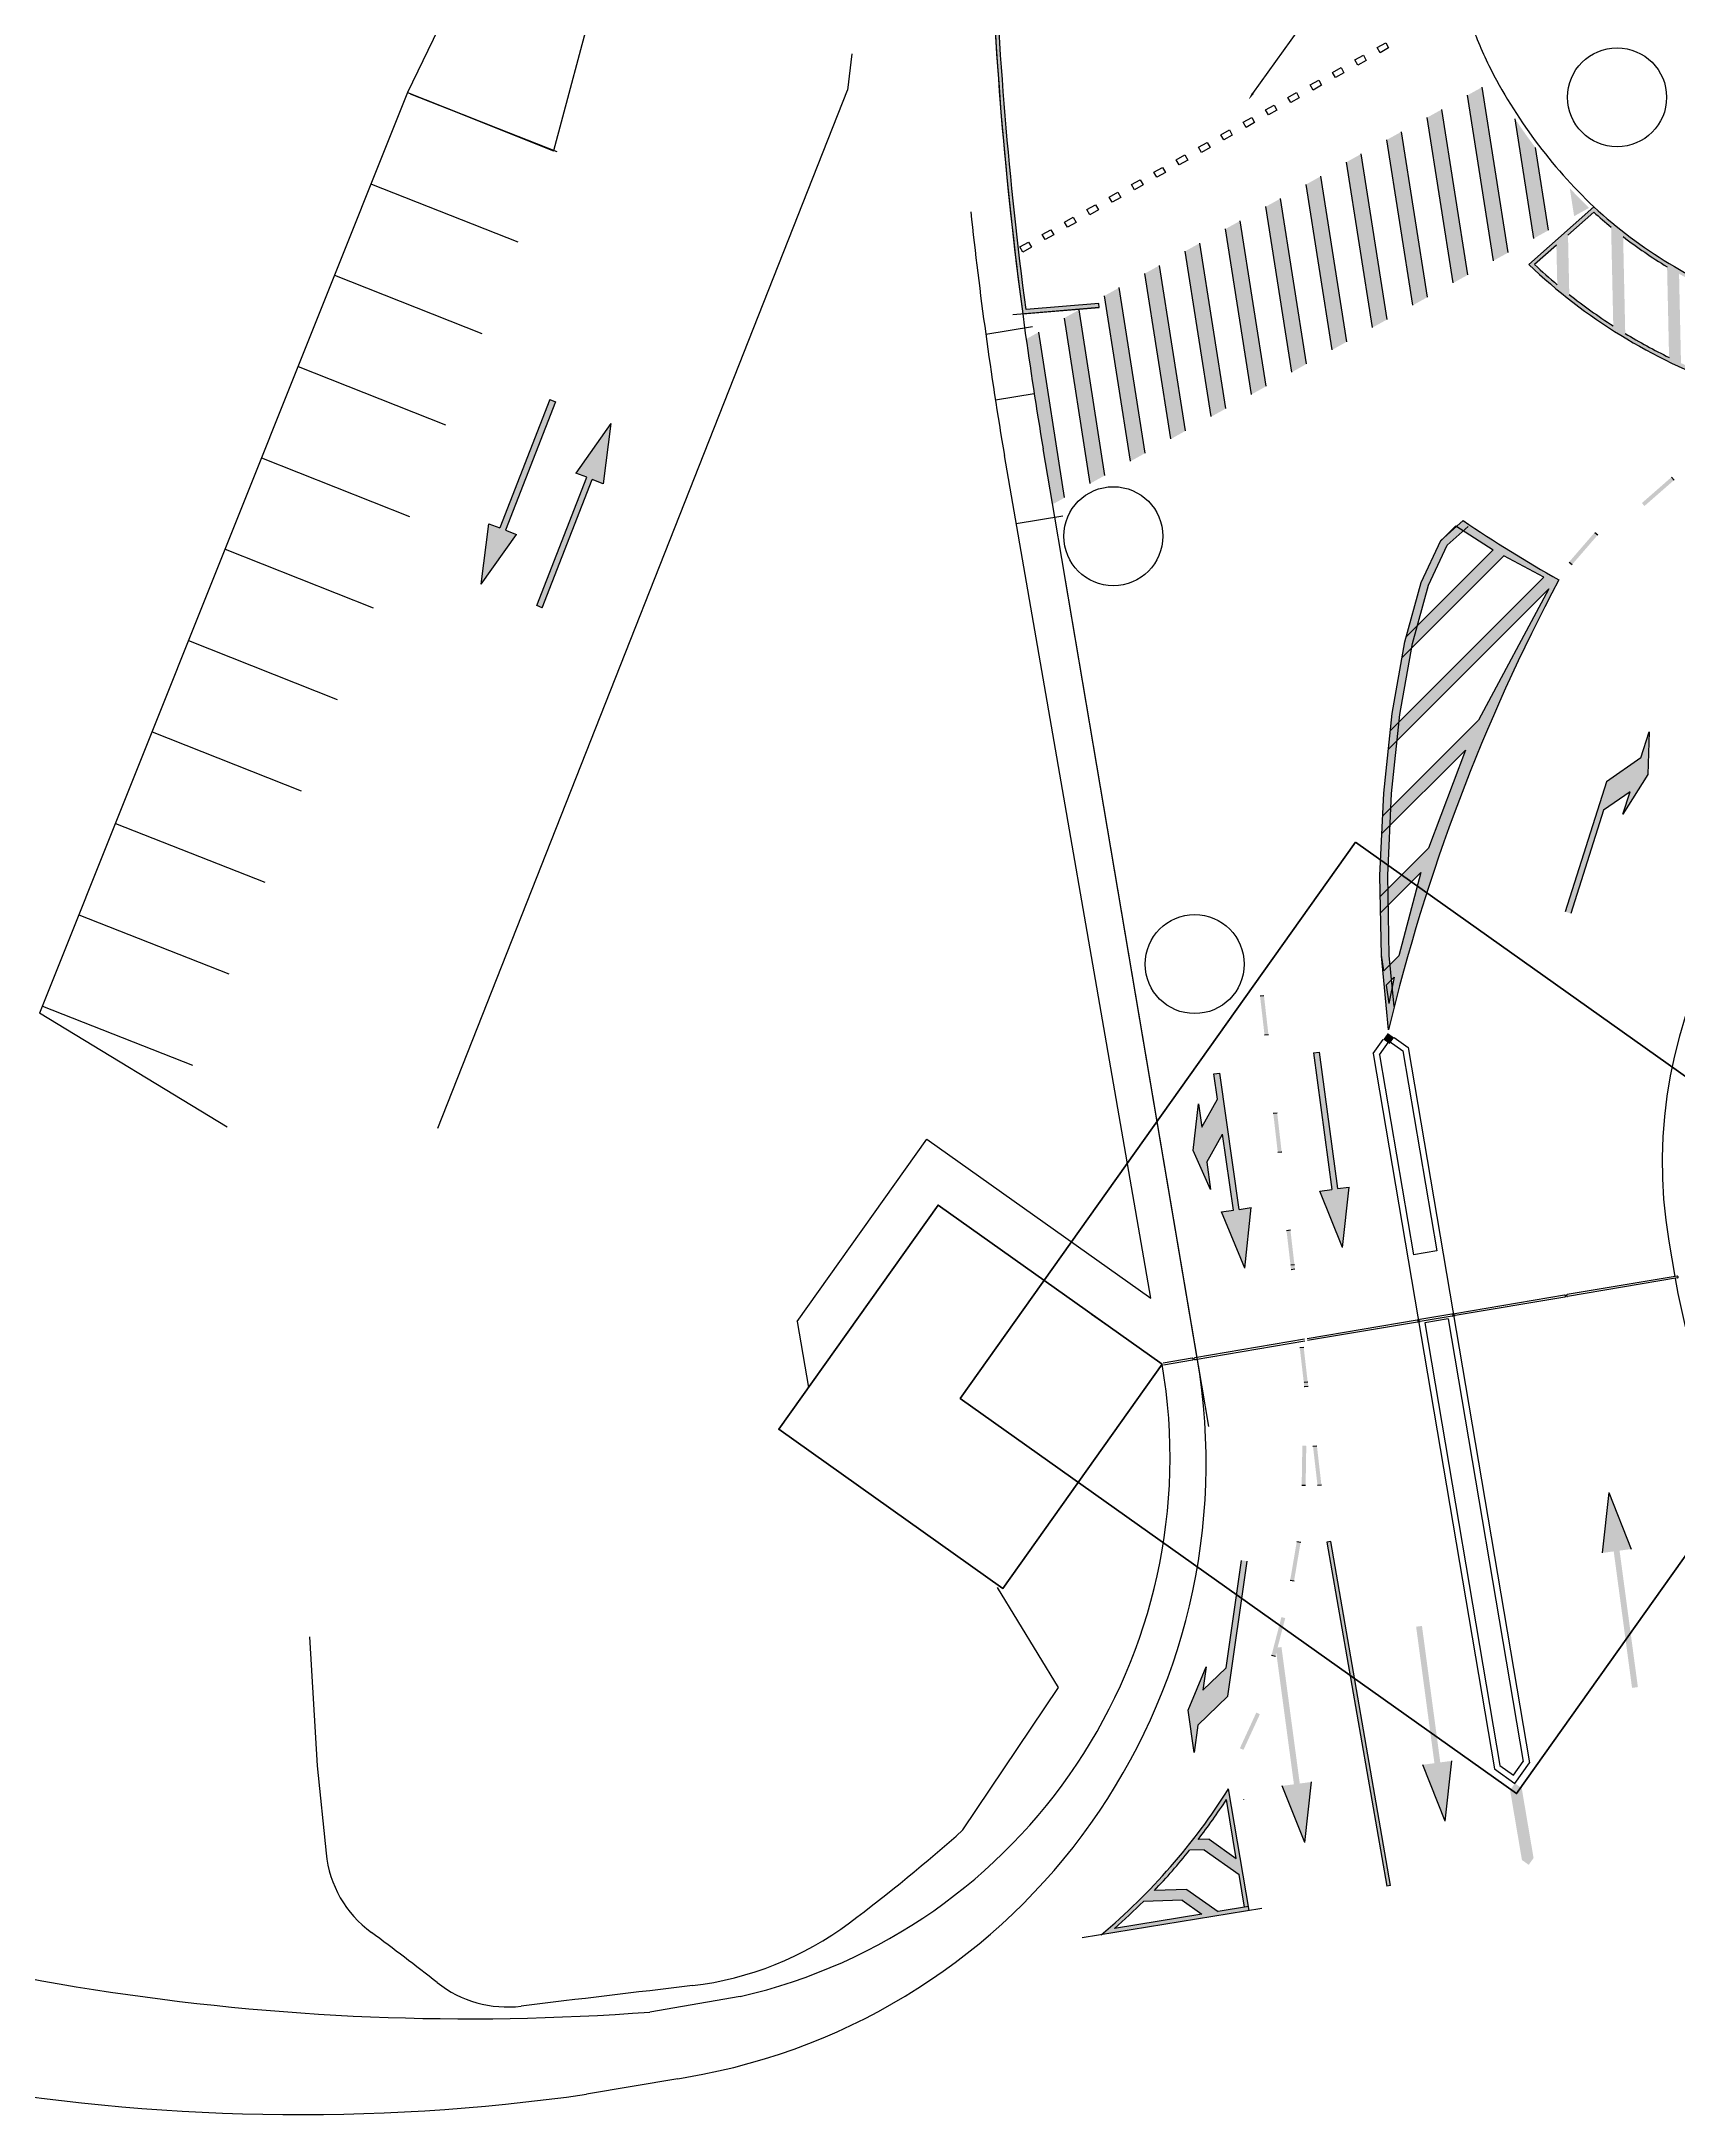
# Model space of a CAD drawing. Header units: millimetres. Extents: x 34038 to 35840, y 10511 to 10922.
# Drawn here: x 34144.7 to 34186.3, y 10517.1 to 10569.8 of the extents above; entities that cross this region are included whole.
import ezdxf
from ezdxf import colors
from ezdxf.entities.mleader import LeaderData, LeaderLine
from ezdxf.math import Vec2, Vec3

# ---------------------------------------------------------------- set-up
doc = ezdxf.new("R2010")
doc.units = ezdxf.units.MM
for name, color, linetype in [('_0', 7, 'Continuous'), ('GUIA', 7, 'Continuous'), ('paredes', 1, 'Continuous'), ('PINTURA AMARELA', 50, 'Continuous'), ('PINTURA BRANCA', 7, 'Continuous'), ('piso2', 2, 'Continuous')]:
    doc.layers.add(name, color=color, linetype=linetype)
doc.layers.add('PROJEÇÃO DAS EDIFICAÇÕES', color=4, linetype='Continuous', lineweight=60)
doc.styles.add('L120', font='swisscl.ttf', dxfattribs={"height": 0.12})

msp = doc.modelspace()

# ---------------------------------------------------------------- hatches: boundary and pattern name
for points in [[(34155.86828732592, 10556.0183794576), (34156.06239383187, 10557.55231155008), (34156.34199956665, 10557.4435888152), (34157.61043147361, 10560.70565572092), (34157.750234341, 10560.65129435347), (34156.48180243403, 10557.38922744775), (34156.76140816881, 10557.28050471287)], [(34159.16063087488, 10560.10287152318), (34158.96652436894, 10558.5689394307), (34158.68691863416, 10558.67766216558), (34157.41848672719, 10555.41559525986), (34157.2786838598, 10555.4699566273), (34158.54711576678, 10558.73202353302), (34158.267510032, 10558.8407462679)], [(34184.45891861114, 10550.99127316661), (34183.41083985555, 10547.69126697182), (34183.55380277552, 10547.64586208758), (34184.38847857519, 10550.2739425585), (34185.06177614014, 10550.74209893092), (34184.88015660318, 10550.17024725103), (34185.51418655563, 10551.17548653568), (34185.54609490535, 10552.26703674397), (34185.33420544557, 10551.59987645076)], [(34177.75262301478, 10539.15609960752), (34177.18148197812, 10540.59290958669), (34177.4788175524, 10540.63280390045), (34177.01338389185, 10544.10171893366), (34177.16205167898, 10544.12166609054), (34177.62748533954, 10540.65275105733), (34177.92482091381, 10540.69264537109)], [(34175.26996374923, 10538.63145782878), (34174.68131229002, 10540.06250271262), (34174.98323667128, 10540.10570766607), (34174.70700828034, 10542.03604387411), (34174.30412640859, 10541.32177067888), (34174.40328531816, 10540.628829476), (34173.95757215258, 10541.62574460479), (34174.09164303095, 10542.80664468506), (34174.17663638201, 10542.21269508259), (34174.57951825375, 10542.92696827781), (34174.48744212344, 10543.57041368049), (34174.63592952406, 10543.59166201825), (34175.13172407189, 10540.12695600384), (34175.43364845315, 10540.17016095729)], [(34184.52137028238, 10532.93016378107), (34185.09251131904, 10531.4933538019), (34184.79517574476, 10531.45345948814), (34185.26060940532, 10527.98454445493), (34185.11194161818, 10527.96459729805), (34184.64650795762, 10531.43351233126), (34184.34917238335, 10531.3936180175)], [(34177.45426454033, 10531.68297736004), (34177.35565319975, 10531.66636998961), (34178.87885865921, 10522.92449428397), (34178.97574996757, 10522.94051203591)], [(34174.84378307362, 10527.75766026664), (34175.33425743064, 10531.18518778202), (34175.18577003002, 10531.20643611978), (34174.79516286049, 10528.4767993873), (34174.20812872813, 10527.90418177717), (34174.29312207918, 10528.49813137965), (34173.83324335508, 10527.40222465044), (34173.98147979197, 10526.32031617058), (34174.08063870154, 10527.01325737347)], [(34180.36409986665, 10524.5738390654), (34179.79295883, 10526.01064904458), (34180.09029440427, 10526.05054335834), (34179.62486074372, 10529.51945839155), (34179.77352853085, 10529.53940554843), (34180.2389621914, 10526.07049051522), (34180.53629776568, 10526.11038482898)], [(34176.79330924887, 10524.03725368327), (34176.22216821221, 10525.47406366244), (34176.51950378649, 10525.51395797621), (34176.05407012594, 10528.98287300941), (34176.20273791307, 10529.0028201663), (34176.66817157363, 10525.53390513309), (34176.9655071479, 10525.57379944685)]]:
    msp.add_hatch(color=256).paths.add_polyline_path(points)
at = {"layer": 'GUIA'}
h = msp.add_hatch(color=2, dxfattribs=at)
edge = h.paths.add_edge_path()
edge.add_line((34168.89649468778, 10572.86721660475), (34170.9953736672, 10572.93427495269))
edge.add_line((34170.9953736672, 10572.93427495269), (34170.99218033643, 10573.03422395288))
edge.add_line((34170.99218033642, 10573.03422395288), (34168.79330233228, 10572.9639706759))
edge.add_arc((34268.74230252181, 10576.15730144781), 100.00000000152, 181.8299548599226, 187.6264484686697)
edge.add_line((34169.62686418073, 10562.88590804854), (34171.56721883542, 10563.04749592519))
edge.add_line((34171.56721883542, 10563.04749592519), (34171.55887491281, 10563.14714722215))
edge.add_line((34171.55887491281, 10563.14714722215), (34169.71340118748, 10562.9934607917))
edge.add_arc((34268.74230252181, 10576.15730144781), 99.90000000152003, 181.8873080021455, 187.5718960497393, ccw=False)
at = {"layer": 'paredes'}
for points in [[(34179.06811902343, 10544.49165745006), (34178.90506091535, 10544.6074678701), (34178.78925049531, 10544.44440976202), (34178.9523086034, 10544.32859934198)], [(34182.31381112346, 10523.59015249949), (34182.48676036439, 10523.46731699948), (34182.6095958644, 10523.64026624041), (34182.3089134189, 10525.41497468603), (34182.13596417798, 10525.53781018604), (34182.01312867797, 10525.36486094512)]]:
    msp.add_hatch(color=256, dxfattribs=at).paths.add_polyline_path(points)
at = {"layer": 'PINTURA AMARELA'}
h = msp.add_hatch(color=7, dxfattribs=at)
h.paths.add_polyline_path([(34179.06545983738, 10546.028414428), (34178.93302312712, 10545.35835308078), (34178.86070251, 10545.82365710061)], flags=16)
edge = h.paths.add_edge_path()
edge.add_line((34178.7420657078, 10546.56637590001), (34178.92395953742, 10544.69244297278))
edge.add_arc((34225.81471255444, 10533.46815540768), 48.21542647169552, 151.9745482297986, 166.5383465332547, ccw=False)
edge.add_arc((34199.53847628628, 10585.08493364986), 33.22675625049362, 235.70856383157968, 240.6509348055303, ccw=False)
edge.add_line((34180.81843647179, 10557.63356862728), (34180.25172400981, 10557.12937414007))
edge.add_line((34180.25172400981, 10557.12937414007), (34179.75389790325, 10556.06215101892))
edge.add_line((34179.75389790325, 10556.06215101892), (34179.33764395228, 10554.55434983514))
edge.add_line((34179.33764395228, 10554.55434983514), (34179.01564795707, 10552.72842116005))
edge.add_line((34179.01564795707, 10552.72842116005), (34178.80059571781, 10550.70681556496))
edge.add_line((34178.8005957178, 10550.70681556496), (34178.70517303466, 10548.61198362117))
edge.add_line((34178.70517303466, 10548.61198362117), (34178.7420657078, 10546.56637590001))
h.paths.add_polyline_path([(34180.23843406127, 10557.1008835885), (34179.75389790325, 10556.06215101892), (34179.37200628858, 10554.6788208972), (34181.58542966601, 10556.89224427463), (34180.63446798731, 10557.49691751454)])
h.paths.add_polyline_path([(34178.9192110185, 10551.82186257108), (34178.8005957178, 10550.70681556496), (34178.7739074994, 10550.12092413337), (34181.21310413742, 10552.56012077138), (34182.99511100432, 10555.8977625569)])
h.paths.add_polyline_path([(34179.01564795707, 10552.72842116005), (34178.96971544325, 10552.29663106455), (34182.86806949652, 10556.19498511782), (34181.85249038878, 10556.73504092868), (34179.26610040272, 10554.14865094263)])
h.paths.add_polyline_path([(34178.7536593108, 10549.67641187606), (34178.70517303466, 10548.61198362117), (34178.71473400055, 10548.08185164719), (34179.94240217069, 10549.30951981735), (34180.87779650567, 10551.80054907093)])
h.paths.add_polyline_path([(34178.72225007864, 10547.66510365658), (34178.7416458413, 10546.58965646199), (34178.80363101965, 10546.19084967898), (34179.18412265267, 10546.571341312), (34179.74683600077, 10548.6896895787)])
h = msp.add_hatch(color=7, dxfattribs=at)
h.paths.add_polyline_path([(34180.41551660208, 10557.00740109463), (34180.82765830046, 10557.3740765892), (34180.6521814383, 10557.48565433744), (34180.38951432052, 10557.25196384774), (34180.23843406127, 10557.1008835885), (34179.75389790325, 10556.06215101892), (34179.37200628858, 10554.6788208972), (34179.6586092295, 10554.96542383812), (34179.94222900661, 10555.99278282093)])
h.paths.add_polyline_path([(34179.51266765385, 10554.39521819375), (34179.26610040272, 10554.14865094263), (34179.01564795707, 10552.72842116005), (34178.96971544325, 10552.29663106455), (34179.19478620709, 10552.52170182838), (34179.21380021128, 10552.70044359541)])
h.paths.add_polyline_path([(34179.14428178234, 10552.04693333492), (34178.9192110185, 10551.82186257108), (34178.8005957178, 10550.70681556496), (34178.7739074994, 10550.12092413337), (34178.98366987079, 10550.33068650477), (34179.00011335103, 10550.69167329038)])
h.paths.add_polyline_path([(34178.96342168219, 10549.88617424746), (34178.7536593108, 10549.67641187606), (34178.70517303466, 10548.61198362117), (34178.7420657078, 10546.56637590001), (34178.92395953742, 10544.69244297278, -0.003127610314566704), (34179.06804559779, 10545.27817142342), (34178.94189115072, 10546.57785801965), (34178.90525515466, 10548.60923362987)])
at = {"layer": 'PINTURA BRANCA'}
h = msp.add_hatch(color=256, dxfattribs=at)
h.paths.add_polyline_path([(34183.52896844542, 10566.0803581772), (34183.64044460699, 10565.36943652874), (34184.01304725032, 10565.57532943746), (34184.01032713569, 10565.59267653968, -0.01302988485878588)])
h.paths.add_polyline_path([(34182.65895094583, 10567.11006945694, -0.01711845658115781), (34182.13886245758, 10567.84474427606), (34182.61578733787, 10564.80323102977), (34182.98838998118, 10565.00912393849)])
h.paths.add_polyline_path([(34181.30426389448, 10568.64857687138), (34180.93166125117, 10568.44268396266), (34181.59113006874, 10564.2370255308), (34181.96373271206, 10564.44291843952)])
h.paths.add_polyline_path([(34180.27960662536, 10568.08237137241), (34179.90700398204, 10567.87647846369), (34180.56647279961, 10563.67082003184), (34180.93907544293, 10563.87671294055)])
h.paths.add_polyline_path([(34179.25494935623, 10567.51616587344), (34178.88234671291, 10567.31027296473), (34179.54181553048, 10563.10461453287), (34179.9144181738, 10563.31050744158)])
h.paths.add_polyline_path([(34178.2302920871, 10566.94996037447), (34177.85768944378, 10566.74406746576), (34178.51715826135, 10562.5384090339), (34178.88976090468, 10562.74430194262)])
h.paths.add_polyline_path([(34177.20563481798, 10566.3837548755), (34176.83303217465, 10566.17786196679), (34177.49250099223, 10561.97220353493), (34177.86510363554, 10562.17809644365)])
h.paths.add_polyline_path([(34176.18097754884, 10565.81754937654), (34175.80837490552, 10565.61165646782), (34176.4678437231, 10561.40599803597), (34176.84044636642, 10561.61189094468)])
h.paths.add_polyline_path([(34175.15632027972, 10565.25134387757), (34174.7837176364, 10565.04545096885), (34175.44318645397, 10560.839792537), (34175.81578909729, 10561.04568544571)])
h.paths.add_polyline_path([(34174.13166301059, 10564.6851383786), (34173.75906036727, 10564.47924546989), (34174.41852918484, 10560.27358703803), (34174.79113182816, 10560.47947994674)])
h.paths.add_polyline_path([(34173.10700574146, 10564.11893287963), (34172.73440309814, 10563.91303997092), (34173.39387191572, 10559.70738153906), (34173.76647455903, 10559.91327444778)])
h.paths.add_polyline_path([(34172.08234847233, 10563.55272738066), (34171.70974582902, 10563.34683447195), (34172.36921464658, 10559.14117604009), (34172.74181728991, 10559.34706894881)])
h.paths.add_polyline_path([(34171.0576912032, 10562.9865218817), (34170.68508855988, 10562.78062897298), (34171.34455737746, 10558.57497054113), (34171.71716002078, 10558.78086344984)])
h.paths.add_polyline_path([(34170.03303393408, 10562.42031638273), (34169.71486198792, 10562.24450080912, 0.00706306835819178), (34170.14738887447, 10559.45272114245), (34170.38585804959, 10558.04521210613), (34170.69250275165, 10558.21465795087)])
h = msp.add_hatch(color=256, dxfattribs=at)
h.paths.add_polyline_path([(34187.47978441425, 10561.06620635817), (34187.51351116292, 10561.16034724421, -0.02217995437723211), (34186.35629015518, 10561.63381895627), (34186.30666427231, 10563.90516859775, 0.0257161207555989), (34187.41908477923, 10563.34870407218), (34187.4634709864, 10561.31717153513), (34187.41948987678, 10561.19440783001, 0.001773066367611568), (34187.51351116292, 10561.16034724421), (34188.22177288494, 10563.13730585104, -0.1003130726041888), (34184.14278831554, 10565.60443503144), (34182.48754160326, 10564.14035917602, 0.1043428199064461)])
h.paths.add_polyline_path([(34184.63522401532, 10562.57943558736, -0.02437922582364211), (34183.51749582461, 10563.37882991051), (34183.48450772876, 10564.88867709824), (34184.14171257269, 10565.46997880809, 0.01197803214140459), (34184.58034894613, 10565.0910376289)], flags=16)
h.paths.add_polyline_path([(34184.88573304355, 10564.84788732522, 0.0279900553101399), (34186.00270323813, 10564.08318607246), (34186.05306203341, 10561.77829142875, -0.02253009697567654), (34184.939457202, 10562.38896184187)], flags=16)
h.paths.add_polyline_path([(34183.21198687988, 10563.62769440823, -0.01364915323448056), (34182.63581073311, 10564.13799940731), (34183.19012514954, 10564.62829390382)], flags=16)
h.paths.add_polyline_path([(34187.72194489738, 10563.2210749255, 0.008242651940167954), (34188.09404461934, 10563.07728073224), (34187.74629439679, 10562.10661159381)], flags=16)
for points in [[(34186.1792715213, 10558.66022029592), (34186.11337793538, 10558.73544020908), (34185.36211964118, 10558.07732853513), (34185.4280132271, 10558.00210862197)], [(34184.24141178066, 10557.26783501376), (34184.16582283976, 10557.33330494589), (34183.51194240482, 10556.57836098982), (34183.58753134573, 10556.51289105769)], [(34175.75735522134, 10545.56351351073), (34175.6580103568, 10545.55208556741), (34175.77214685124, 10544.55987950986), (34175.87149171578, 10544.57130745318)], [(34176.09342544915, 10542.58361072404), (34175.99408058461, 10542.57218278073), (34176.10821707905, 10541.57997672318), (34176.20756194359, 10541.59140466649)], [(34176.43043671142, 10539.60386531794), (34176.33109184687, 10539.59243737463), (34176.4452283413, 10538.60023131708), (34176.54457320585, 10538.61165926039)], [(34176.76744797367, 10536.62411991184), (34176.66810310913, 10536.61269196853), (34176.78223960357, 10535.62048591098), (34176.88158446812, 10535.63191385429)], [(34176.83372085101, 10534.1164552208), (34176.73373468879, 10534.11811876098), (34176.71712009422, 10533.119507748), (34176.81710625644, 10533.11784420782)], [(34177.10323572718, 10534.11953468352), (34177.00389114022, 10534.10810432732), (34177.11805173333, 10533.11590104221), (34177.21739632029, 10533.12733139841)], [(34176.69145477054, 10531.67136208797), (34176.59287599667, 10531.68816165175), (34176.42509048479, 10530.70360691889), (34176.52366925866, 10530.68680735511)], [(34176.2985434081, 10529.73931937362), (34176.20172911326, 10529.76435918821), (34175.95164416095, 10528.79742717579), (34176.04845845579, 10528.77238736121)], [(34175.65493890982, 10527.29531571567), (34175.56411734496, 10527.33716596484), (34175.1461383087, 10526.43008629621), (34175.23695987357, 10526.38823604703)]]:
    msp.add_hatch(color=256, dxfattribs=at).paths.add_polyline_path(points)
h = msp.add_hatch(color=256, dxfattribs=at)
edge = h.paths.add_edge_path()
edge.add_line((34173.79790913188, 10522.84228123919), (34172.9721179827, 10522.81763721337))
edge.add_arc((34162.16151222197, 10533.17916518042), 14.9743266535039, 316.2151068456423, 321.4047458313497)
edge.add_line((34173.86502883831, 10523.83795768156), (34174.24082018294, 10523.8491723956))
edge.add_line((34174.24082018294, 10523.8491723956), (34175.12516655027, 10523.22107303227))
edge.add_line((34175.12516655028, 10523.22107303227), (34175.26597078092, 10522.39000474988))
edge.add_line((34175.26597078091, 10522.39000474989), (34175.36466611937, 10522.40611659319))
edge.add_line((34175.36466611938, 10522.40611659319), (34174.8578113941, 10525.39772333712))
edge.add_arc((34161.44512493777, 10533.83759099867), 15.84712983855571, 309.9816200511225, 327.8200447638402, ccw=False)
edge.add_line((34171.62756885133, 10521.69471818918), (34175.38137092438, 10522.30751988525))
edge.add_line((34175.38137092438, 10522.30751988525), (34175.36466611938, 10522.40611659319))
edge.add_line((34175.36466611938, 10522.40611659319), (34174.59005936846, 10522.27966338082))
edge.add_line((34174.59005936846, 10522.27966338082), (34173.79790913188, 10522.84228123919))
edge = h.paths.add_edge_path(flags=16)
edge.add_line((34174.177462003, 10522.21230757451), (34171.96312307891, 10521.85082057495))
edge.add_arc((34148.75482091782, 10547.41062255523), 34.52432137597033, 312.2394509163312, 313.9105026925828)
edge.add_line((34172.69860811046, 10522.53847304328), (34173.67711520886, 10522.56767456017))
edge.add_line((34173.67711520887, 10522.56767456017), (34174.177462003, 10522.21230757451))
edge = h.paths.add_edge_path(flags=16)
edge.add_line((34174.36161410596, 10524.12377907462), (34174.08604952047, 10524.11555542053))
edge.add_arc((34161.44512493786, 10533.83759099861), 15.94712983845246, 322.4363988933871, 326.8875172479283)
edge.add_line((34174.80243642805, 10525.12592182224), (34175.05575289304, 10523.63077300106))
edge.add_line((34175.05575289304, 10523.63077300107), (34174.36161410596, 10524.12377907462))

# ---------------------------------------------------------------- linework, layer by layer
for p, q in [((34163.13725287883, 10587.45475566472, -473.3941942001152), (34153.99473559208, 10568.50934182355, -494)), ((34163.13725287883, 10587.45475566472, -473.3941942001152), (34157.70358707819, 10567.03079346673, -494)), ((34165.28495782247, 10569.49105872356, -222.4595358049614), (34165.17603359211, 10568.56736301629, -209.1107137823421)), ((34153.99473559208, 10568.50934182355, -494), (34144.64256632116, 10545.10892358225, -964.2767557995166)), ((34153.99473559208, 10568.50934182355, -494), (34157.70358707819, 10567.03079346673, -494)), ((34153.99473559208, 10568.50934182355, -494), (34157.71512885243, 10567.04009916548, -494)), ((34154.06408221583, 10568.48195573539, -494), (34157.78447547619, 10567.01271307732, -494)), ((34154.76645733583, 10542.18748925388, -494), (34165.17603359211, 10568.56736301629, -494)), ((34153.07645893078, 10566.18409603583, -494), (34156.79685219114, 10564.71485337776, -494)), ((34152.13913474956, 10563.86637241763, -494), (34155.87857552984, 10562.38960759004, -494)), ((34151.2113343283, 10561.54488771468, -494), (34154.96029886854, 10560.06436180232, -494)), ((34157.61043147361, 10560.70565572092), (34156.34199956665, 10557.4435888152)), ((34157.750234341, 10560.65129435347), (34156.48180243403, 10557.38922744775)), ((34157.61043147361, 10560.70565572092), (34157.750234341, 10560.65129435347)), ((34159.16063087488, 10560.10287152318), (34158.267510032, 10558.8407462679)), ((34159.16063087488, 10560.10287152318), (34158.96652436894, 10558.5689394307)), ((34150.28353390704, 10559.22340301172, -494), (34154.04202220725, 10557.73911601459, -494)), ((34157.2786838598, 10555.4699566273), (34158.54711576678, 10558.73202353302)), ((34157.41848672719, 10555.41559525986), (34158.68691863416, 10558.67766216558)), ((34158.54711576678, 10558.73202353302), (34158.267510032, 10558.8407462679)), ((34158.96652436894, 10558.5689394307), (34158.68691863416, 10558.67766216558)), ((34155.86828732592, 10556.0183794576), (34156.06239383187, 10557.55231155008)), ((34155.86828732592, 10556.0183794576), (34156.76140816881, 10557.28050471287)), ((34156.06239383187, 10557.55231155008), (34156.34199956665, 10557.4435888152)), ((34156.48180243403, 10557.38922744775), (34156.76140816881, 10557.28050471287)), ((34149.35573348578, 10556.90191830876, -494), (34153.12374554595, 10555.41387022687, -494)), ((34157.41848672719, 10555.41559525986), (34157.2786838598, 10555.4699566273)), ((34148.42793306451, 10554.5804336058, -494), (34152.20546888465, 10553.08862443915, -494)), ((34147.50013264326, 10552.25894890284, -494), (34151.28719222336, 10550.76337865143, -494)), ((34185.33420544557, 10551.59987645076), (34185.54609490535, 10552.26703674397)), ((34185.54609490535, 10552.26703674397), (34185.51418655563, 10551.17548653568)), ((34185.33420544557, 10551.59987645076), (34184.45891861114, 10550.99127316661)), ((34184.45891861114, 10550.99127316661), (34183.41083985555, 10547.69126697182)), ((34185.51418655563, 10551.17548653568), (34184.88015660318, 10550.17024725103)), ((34184.38847857519, 10550.2739425585), (34183.55380277552, 10547.64586208758)), ((34185.06177614014, 10550.74209893092), (34184.38847857519, 10550.2739425585)), ((34184.88015660318, 10550.17024725103), (34185.06177614014, 10550.74209893092)), ((34146.572332222, 10549.93746419988, -494), (34150.36891556206, 10548.4381328637, -494)), ((34145.64453180074, 10547.61597949692, -494), (34149.45063890077, 10546.11288707598, -494)), ((34149.41347619596, 10542.21366992161, -494), (34144.64234396048, 10545.10905852309, -494)), ((34144.71673137948, 10545.29449479396, -494), (34148.53236223946, 10543.78764128826, -494)), ((34177.01338389185, 10544.10171893366), (34177.16205167898, 10544.12166609054)), ((34177.01338389185, 10544.10171893366), (34177.4788175524, 10540.63280390045)), ((34177.16205167898, 10544.12166609054), (34177.62748533954, 10540.65275105733)), ((34174.48744212344, 10543.57041368049), (34174.63592952406, 10543.59166201825)), ((34174.57951825375, 10542.92696827781), (34174.48744212344, 10543.57041368049)), ((34175.13172407189, 10540.12695600384), (34174.63592952406, 10543.59166201825)), ((34174.17663638201, 10542.21269508259), (34174.57951825375, 10542.92696827781)), ((34173.95757215258, 10541.62574460479), (34174.09164303095, 10542.80664468506)), ((34174.09164303095, 10542.80664468506), (34174.17663638201, 10542.21269508259)), ((34163.89731638681, 10537.27229535931), (34167.19109507695, 10541.90985147451)), ((34163.89731638681, 10537.27229535931), (34167.19109507695, 10541.90985147451)), ((34174.30412640859, 10541.32177067888), (34174.70700828034, 10542.03604387411)), ((34174.98323667128, 10540.10570766607), (34174.70700828034, 10542.03604387411)), ((34174.40328531816, 10540.628829476), (34173.95757215258, 10541.62574460479)), ((34174.30412640859, 10541.32177067888), (34174.40328531816, 10540.628829476)), ((34177.18148197812, 10540.59290958669), (34177.4788175524, 10540.63280390045)), ((34177.75262301478, 10539.15609960752), (34177.18148197812, 10540.59290958669)), ((34177.62748533954, 10540.65275105733), (34177.92482091381, 10540.69264537109)), ((34177.75262301478, 10539.15609960752), (34177.92482091381, 10540.69264537109)), ((34167.85305663326, 10539.96782569816), (34168.44332698451, 10539.54859197763)), ((34167.85305663326, 10539.96782569816), (34168.44332698451, 10539.54859197762)), ((34174.68131229002, 10540.06250271262), (34174.98323667128, 10540.10570766607)), ((34175.26996374923, 10538.63145782878), (34174.68131229002, 10540.06250271262)), ((34175.13172407189, 10540.12695600384), (34175.43364845315, 10540.17016095729)), ((34175.26996374923, 10538.63145782878), (34175.43364845315, 10540.17016095729)), ((34163.89731638681, 10537.27229535931), (34164.18080251506, 10535.5990841906)), ((34163.89731638681, 10537.27229535931), (34164.18080251506, 10535.5990841906)), ((34184.52137028238, 10532.93016378107), (34184.34917238335, 10531.3936180175)), ((34184.52137028238, 10532.93016378107), (34185.09251131904, 10531.4933538019)), ((34177.45426454033, 10531.68297736004), (34177.35565319975, 10531.66636998961)), ((34177.35565319975, 10531.66636998961), (34178.87885865921, 10522.92449428397)), ((34178.97753161162, 10522.94080657143), (34177.45426454033, 10531.68297736004)), ((34174.79516286049, 10528.4767993873), (34175.18577003002, 10531.20643611978)), ((34174.84378307362, 10527.75766026664), (34175.33425743064, 10531.18518778202)), ((34170.54071871301, 10527.97386759806, -494), (34168.9867267373, 10530.51371600607, -494)), ((34151.50404266665, 10529.26559051252, -494), (34151.69747103691, 10525.98609857627, -494)), ((34173.83324335508, 10527.40222465044), (34174.29312207918, 10528.49813137965)), ((34174.29312207918, 10528.49813137965), (34174.20812872813, 10527.90418177717)), ((34174.20812872813, 10527.90418177717), (34174.79516286049, 10528.4767993873)), ((34168.10765047809, 10524.35348497937, -494), (34170.54071871301, 10527.97386759806, -494)), ((34174.08063870154, 10527.01325737347), (34174.84378307362, 10527.75766026664)), ((34173.98147979197, 10526.32031617058), (34173.83324335508, 10527.40222465044)), ((34174.08063870154, 10527.01325737347), (34173.98147979197, 10526.32031617058)), ((34180.36409986665, 10524.5738390654), (34179.79295883, 10526.01064904458)), ((34180.36409986665, 10524.5738390654), (34180.53629776568, 10526.11038482898)), ((34151.69747103691, 10525.98609857627, -494), (34151.92326057533, 10523.76024286974, -494)), ((34176.79330924887, 10524.03725368327), (34176.22216821221, 10525.47406366244)), ((34176.79330924887, 10524.03725368327), (34176.9655071479, 10525.57379944685)), ((34178.97574996757, 10522.94051203591), (34178.87708697894, 10522.92420139563)), ((34175.70621478299, 10522.36055008333), (34171.13773515115, 10521.61475368482)), ((34175.36466611938, 10522.40611659319), (34174.59005936846, 10522.27966338082))]:
    msp.add_line(p, q)
at = {"color": 7}
for p, q in [((34178.53655441532, 10544.08862014732), (34178.78925049531, 10544.44440976202)), ((34179.06811902343, 10544.49165745006), (34179.42390863813, 10544.23896137007)), ((34178.53655441532, 10544.08862014732), (34181.61711645519, 10525.90631668608)), ((34178.69482568136, 10544.05241799216), (34178.94049668138, 10544.39831647401)), ((34178.69482568136, 10544.05241799216), (34179.55582808029, 10538.97055088619)), ((34178.94049668138, 10544.39831647401), (34179.28639516323, 10544.15264547399)), ((34179.28639516323, 10544.15264547399), (34180.14739756217, 10539.07077836802)), ((34179.42390863813, 10544.23896137007), (34182.50447067801, 10526.05665790882)), ((34167.19109507695, 10541.90985147451), (34172.88046540337, 10537.86903206965)), ((34167.19109507695, 10541.90985147451), (34172.88046540337, 10537.86903206965)), ((34180.14739756217, 10539.07077836802), (34179.55582808029, 10538.97055088619)), ((34186.25491227936, 10538.43203821792), (34183.46467622319, 10537.95929859529)), ((34186.26326456951, 10538.3827407611), (34183.47302851333, 10537.91000113846)), ((34183.39565978363, 10537.94760538907), (34180.60542372745, 10537.47486576643)), ((34183.40401207378, 10537.89830793225), (34180.61377601761, 10537.42556830961)), ((34171.37837583405, 10537.46400850584), (34172.05017523935, 10536.98686957528)), ((34171.37837583405, 10537.46400850584), (34172.05017523935, 10536.98686957528)), ((34179.64914774201, 10537.31284737824), (34176.85881700891, 10536.84009171483)), ((34179.65750003217, 10537.26354992142), (34176.86716929907, 10536.79079425801)), ((34180.5364072879, 10537.46317256022), (34179.71806950464, 10537.32452454369)), ((34180.54475957806, 10537.4138751034), (34179.7264217948, 10537.27522708686)), ((34180.43972771752, 10537.34536737922), (34179.84815823564, 10537.24513989739)), ((34179.84815823564, 10537.24513989739), (34181.75462993009, 10525.99263258216)), ((34180.43972771752, 10537.34536737922), (34182.34619941196, 10526.09286006399)), ((34176.78983045206, 10536.82840357154), (34173.99954623622, 10536.35565578938)), ((34176.79818274221, 10536.77910611472), (34174.00789852637, 10536.30635833256)), ((34173.93054807363, 10536.34396567977), (34173.19741735193, 10536.21975398809)), ((34173.93054807363, 10536.34396567977), (34173.19741735193, 10536.21975398809)), ((34173.93890036378, 10536.29466822295), (34173.20576964208, 10536.17045653127)), ((34173.93890036378, 10536.29466822295), (34173.20576964208, 10536.17045653127)), ((34181.75462993009, 10525.99263258216), (34182.10052841195, 10525.74696158213)), ((34182.10052841195, 10525.74696158213), (34182.34619941196, 10526.09286006399)), ((34182.13596417798, 10525.53781018604), (34182.50447067801, 10526.05665790882)), ((34181.61711645519, 10525.90631668608), (34182.13596417798, 10525.53781018604)), ((34162.44829032028, 10520.12037618413), (34160.15424225916, 10519.72687423508)), ((34162.44829032028, 10520.12037618413), (34160.15424225916, 10519.72687423508)), ((34160.86693793024, 10518.03167812845), (34158.54272989587, 10517.63721472061))]:
    msp.add_line(p, q, dxfattribs=at)
for points in [[(34178.63526271361, 10569.65522737791), (34178.8535542554, 10569.77708304165), (34178.92666765364, 10569.64610811657), (34178.70837611186, 10569.52425245284)], [(34178.06777545638, 10569.33844214736), (34178.28606699817, 10569.4602978111), (34178.35918039641, 10569.32932288603), (34178.14088885462, 10569.20746722229)], [(34176.93280094192, 10568.70487168626), (34177.15109248371, 10568.82672735), (34177.22420588195, 10568.69575242493), (34177.00591434016, 10568.57389676119)], [(34177.50028819915, 10569.02165691681), (34177.71857974094, 10569.14351258055), (34177.79169313918, 10569.01253765548), (34177.57340159739, 10568.89068199174)], [(34175.79782642746, 10568.07130122517), (34176.01611796924, 10568.1931568889), (34176.08923136748, 10568.06218196383), (34175.8709398257, 10567.94032630009)], [(34176.36531368468, 10568.38808645571), (34176.58360522647, 10568.50994211945), (34176.65671862471, 10568.37896719438), (34176.43842708293, 10568.25711153064)], [(34175.23033917022, 10567.75451599461), (34175.44863071201, 10567.87637165835), (34175.52174411025, 10567.74539673328), (34175.30345256846, 10567.62354106954)], [(34174.09536465576, 10567.12094553352), (34174.31365619755, 10567.24280119726), (34174.38676959579, 10567.11182627218), (34174.168478054, 10566.98997060845)], [(34174.662851913, 10567.43773076407), (34174.88114345478, 10567.5595864278), (34174.95425685302, 10567.42861150273), (34174.73596531124, 10567.30675583899)], [(34172.96039014129, 10566.48737507242), (34173.17868168308, 10566.60923073616), (34173.25179508132, 10566.47825581109), (34173.03350353953, 10566.35640014735)], [(34173.52787739853, 10566.80416030297), (34173.74616894031, 10566.92601596671), (34173.81928233855, 10566.79504104164), (34173.60099079677, 10566.6731853779)], [(34172.39290288406, 10566.17058984188), (34172.61119442584, 10566.29244550561), (34172.68430782409, 10566.16147058054), (34172.4660162823, 10566.03961491681)], [(34171.2579283696, 10565.53701938078), (34171.47621991138, 10565.65887504451), (34171.54933330962, 10565.52790011944), (34171.33104176784, 10565.4060444557)], [(34171.82541562683, 10565.85380461133), (34172.04370716862, 10565.97566027507), (34172.11682056686, 10565.84468535), (34171.89852902507, 10565.72282968626)], [(34170.12281235231, 10564.90336992935), (34170.3411038941, 10565.02522559308), (34170.41421729234, 10564.89425066801), (34170.19592575055, 10564.77239500428)], [(34170.69037036096, 10565.22019465506), (34170.90866190274, 10565.3420503188), (34170.98177530098, 10565.21107539373), (34170.7634837592, 10565.08921972999)], [(34169.55525434366, 10564.58654520364), (34169.77354588545, 10564.70840086737), (34169.84665928369, 10564.5774259423), (34169.62836774191, 10564.45557027857)]]:
    msp.add_lwpolyline(points, close=True)
msp.add_lwpolyline([(34173.67711520887, 10522.56767456017), (34174.177462003, 10522.21230757451)])
for centre, radius, start, end in [((34186.25908842443, 10538.40738948951), 0.02500000000009095, 279.6160999998319, 99.61609999983192), ((34183.39983592871, 10537.92295666066), 0.02500000000009095, 279.6160999998319, 99.61609999983192), ((34183.46885236826, 10537.93464986687), 0.02500000000020464, 99.61609999983192, 279.6160999998319), ((34179.65332388709, 10537.28819864983), 0.02499999999997726, 279.6160999998319, 99.61609999983192), ((34179.72224564972, 10537.29987581528), 0.02499999999997726, 99.61609999983192, 279.6160999998319), ((34180.54058343298, 10537.43852383181), 0.02499999999997726, 279.6160999998319, 99.61609999983192), ((34180.60959987253, 10537.45021703802), 0.02500000000009095, 99.61609999983192, 279.6160999998319), ((34180.60959987253, 10537.45021703802), 0.02500000000009095, 99.61609999983192, 279.6160999998319), ((34173.93472421871, 10536.31931695136), 0.02499999999997726, 279.6160999998319, 99.61609999983192), ((34173.93472421871, 10536.31931695136), 0.02499999999997726, 279.6160999998319, 99.61609999983192), ((34174.0037223813, 10536.33100706097), 0.02499999999986357, 99.61609999983192, 279.6160999998319), ((34174.0037223813, 10536.33100706097), 0.02499999999986357, 99.61609999983192, 279.6160999998319)]:
    msp.add_arc(centre, radius, start, end, dxfattribs=at)
for centre, radius, start, end in [((34155.55755675212, 10581.04499573476), 61.49017435249215, 247.8507237547223, 274.2871336627778), ((34138.69070606482, 10557.37050047995, -494), 44.22080880286561, 306.8711461894167, 311.6998613292843), ((34154.76036868325, 10524.04803750452, -494), 2.851667611737501, 185.7922382525095, 233.7643957994365), ((34160.26507254694, 10528.60598438591, -494), 8.264576029825017, 276.757268068193, 306.8711461894167), ((34118.39947206765, 10474.43189406398, -494), 58.66155448402501, 51.71010029319729, 53.76439579943651), ((34156.53285757259, 10522.73463909776, -494), 2.879572153910585, 231.7101002930681, 276.9243512168523), ((34338.3181841114, 9025.875999957696, -494), 1504.977082343815, 96.75726806818076, 96.92435121642588)]:
    msp.add_arc(centre, radius, start, end)
at = {"layer": '_0', "color": 7, "true_color": 0xffffff}
msp.add_line((34169.62686418073, 10562.88590804854), (34169.67518669882, 10562.52988192622), dxfattribs=at)
at = {"layer": '_0', "color": 1}
for p, q in [((34168.68784111711, 10562.36945341693), (34169.8723072755, 10562.56191099573)), ((34168.93219684703, 10560.69952652721), (34169.91927946623, 10560.85991230913)), ((34169.46175331218, 10557.55626842868), (34170.64621947057, 10557.74872600748))]:
    msp.add_line(p, q, dxfattribs=at)
at = {"layer": 'GUIA'}
for p, q in [((34172.88046540337, 10537.86903206965), (34169.16143973802, 10559.2856753394)), ((34172.88046540337, 10537.86903206965), (34169.16143973802, 10559.2856753394)), ((34170.44172031494, 10557.71549803209), (34170.14738887447, 10559.45272114245)), ((34170.44172031494, 10557.71549803209), (34170.14738887447, 10559.45272114245)), ((34174.35744405117, 10534.60384622279), (34170.44172031494, 10557.71549803209)), ((34174.06311261071, 10536.34106933315), (34170.68751429403, 10556.26475603789)), ((34174.06311261071, 10536.34106933315), (34170.68751429403, 10556.26475603789)), ((34174.06311261071, 10536.34106933315), (34170.68751429403, 10556.26475603789)), ((34186.0481913617, 10539.3144065894), (34186.19928465733, 10538.42261343073)), ((34175.05575289304, 10523.63077300107), (34174.80243642805, 10525.12592182224)), ((34175.38137092438, 10522.30751988525), (34174.8578113941, 10525.39772333712)), ((34175.23778944687, 10525.12533518778), (34175.24191749545, 10525.12240327696)), ((34175.26558204131, 10522.39229920618), (34175.12516655028, 10523.22107303227)), ((34174.177462003, 10522.21230757451), (34171.96300422447, 10521.85080117217)), ((34160.86684279559, 10518.03166198225), (34158.54272989587, 10517.63721472061)), ((34160.86684279559, 10518.03166198225), (34161.09506688879, 10518.07097402736))]:
    msp.add_line(p, q, dxfattribs=at)
at = {"layer": 'GUIA', "color": 1}
msp.add_line((34170.44172031494, 10557.71549803209), (34170.14738887447, 10559.45272114245), dxfattribs=at)
at = {"layer": 'GUIA', "color": 2, "elevation": 50.22012951380724}
msp.add_lwpolyline([(34168.89649468778, 10572.86721660475), (34170.9953736672, 10572.93427495269), (34170.99218033642, 10573.03422395288), (34168.79330233228, 10572.9639706759, 0.02529736897314159), (34169.62686418073, 10562.88590804854), (34171.56721883542, 10563.04749592519), (34171.55887491281, 10563.14714722215), (34169.71340118748, 10562.9934607917, -0.02480878236785574)], format="xyb", close=True, dxfattribs=at)
at = {"layer": 'GUIA'}
for points in [[(34174.36161410596, 10524.12377907462), (34174.08604952046, 10524.11555542053)], [(34174.36161410596, 10524.12377907462), (34175.05575289304, 10523.63077300107)], [(34174.24082018294, 10523.8491723956), (34173.86502883831, 10523.83795768156)], [(34174.24082018294, 10523.8491723956), (34175.12516655028, 10523.22107303227)], [(34173.79790913188, 10522.84228123919), (34172.9721179827, 10522.81763721338)], [(34173.79790913188, 10522.84228123919), (34174.59005936846, 10522.27966338082)], [(34173.67711520887, 10522.56767456017), (34172.69860811046, 10522.53847304328)]]:
    msp.add_lwpolyline(points, dxfattribs=at)
for centre, radius, start, end in [((34268.7423025203, 10576.15730144768), 100, 175.8285241403649, 187.6264484687466), ((34268.7423025203, 10576.15730144768), 100, 175.8285241403649, 187.6264484687466), ((34268.7423025203, 10576.15730144768), 101, 186.069022256474, 189.6160999999695), ((34268.7423025203, 10576.15730144768), 101, 186.069022256474, 189.6161000000722), ((34268.7423025203, 10576.15730144768), 100, 187.8323068738177, 189.6160999999695), ((34197.8795809992, 10541.31895622601), 12, 110.0265703030514, 189.6160999998667), ((34201.80299806682, 10541.01633420062), 15.8177379479342, 189.6187874048955, 279.6206433290361), ((34158.43864863105, 10533.69387280319), 15.84712983855567, 279.6499182821526, 9.616100000072242), ((34159.29338440182, 10533.83868759936), 14.0764164274733, 282.9515518438347, 9.616099999969485), ((34159.29338440182, 10533.83868759936), 14.0764164274733, 282.9515518438347, 9.616099999969485), ((34161.44512493777, 10533.83759099867), 15.84712983855567, 309.9699982111384, 327.820044763779), ((34162.8903417444, 10532.81287917419), 14.17699943862421, 322.1583499535034, 327.1655661877615), ((34163.81169242112, 10531.73504653389), 12.78411457468926, 315.770167801131, 321.8496848757491), ((34151.24607799607, 10568.96491209308), 51.84374259741713, 241.7250232064667, 278.0908516946468), ((34148.75482091782, 10547.41062255523), 34.5243213759699, 312.2394509163279, 313.9105026925554)]:
    msp.add_arc(centre, radius, start, end, dxfattribs=at)
at = {"layer": 'GUIA', "color": 1}
for centre, radius, start, end in [((34193.12504204852, 10575.07061595997), 13.04950050749789, 206.7524248842177, 226.502600602177), ((34268.7423025203, 10576.15730144768), 100, 187.8323068738177, 189.6161000000722)]:
    msp.add_arc(centre, radius, start, end, dxfattribs=at)
at = {"layer": 'PINTURA AMARELA', "color": 7}
for p, q in [((34180.23843406127, 10557.1008835885, -494), (34180.63446798731, 10557.49691751454, -494)), ((34180.63446798731, 10557.49691751454, -494), (34181.58542966601, 10556.89224427463, -494)), ((34179.26610040272, 10554.14865094263, -494), (34181.85249038878, 10556.73504092868, -494)), ((34181.58542966601, 10556.89224427463, -494), (34179.37200628858, 10554.6788208972, -494)), ((34182.86806949652, 10556.19498511782, -494), (34181.85249038878, 10556.73504092868, -494)), ((34182.86806949652, 10556.19498511782, -494), (34178.96971544325, 10552.29663106455, -494)), ((34178.9192110185, 10551.82186257108, -494), (34182.99511100432, 10555.8977625569, -494)), ((34182.99511100432, 10555.8977625569, -494), (34181.21310413742, 10552.56012077138, -494)), ((34178.7739074994, 10550.12092413337, -494), (34181.21310413742, 10552.56012077138, -494)), ((34178.7536593108, 10549.67641187606, -494), (34180.87779650567, 10551.80054907093, -494)), ((34180.87779650567, 10551.80054907093, -494), (34179.94240217069, 10549.30951981735, -494)), ((34178.71473400055, 10548.08185164719, -494), (34179.94240217069, 10549.30951981735, -494)), ((34178.72225007864, 10547.66510365658, -494), (34179.74683600077, 10548.6896895787, -494)), ((34179.74683600077, 10548.6896895787, -494), (34179.18412265267, 10546.571341312, -494))]:
    msp.add_line(p, q, dxfattribs=at)
at = {"layer": 'PINTURA AMARELA'}
for p, q in [((34178.80363101965, 10546.19084967898, -494), (34178.7416458413, 10546.58965646199, -494)), ((34178.80363101965, 10546.19084967898, -494), (34179.18412265267, 10546.571341312, -494)), ((34179.06545983738, 10546.028414428, -494), (34178.86070251, 10545.82365710061, -494)), ((34179.06545983738, 10546.028414428, -494), (34178.93302312712, 10545.35835308078, -494)), ((34178.86070251, 10545.82365710061, -494), (34178.93302312712, 10545.35835308078, -494))]:
    msp.add_line(p, q, dxfattribs=at)
at = {"layer": 'PINTURA AMARELA', "color": 7}
for points in [[(34178.92395953742, 10544.69244297278), (34178.7420657078, 10546.56637590001), (34178.70517303466, 10548.61198362117), (34178.8005957178, 10550.70681556496), (34179.01564795707, 10552.72842116005), (34179.33764395228, 10554.55434983514), (34179.75389790325, 10556.06215101892), (34180.25172400981, 10557.12937414007), (34180.81843647179, 10557.63356862728)], [(34179.06804559779, 10545.27817142342), (34178.94189115072, 10546.57785801965), (34178.90525515466, 10548.60923362987), (34179.00011335103, 10550.69167329038), (34179.21380021128, 10552.70044359541), (34179.5329571483, 10554.51027294686), (34179.94222900661, 10555.99278282093), (34180.41551660208, 10557.00740109463), (34180.95137551799, 10557.48414570403)]]:
    msp.add_lwpolyline(points, dxfattribs=at)
for centre, radius, start, end in [((34199.53847464212, 10585.08493144017, -1482), 33.22675351856521, 235.7085640271662, 240.6509342018589), ((34225.81471255444, 10533.46815540768, -1482), 48.21542647169557, 151.9745482298276, 166.5383465332627)]:
    msp.add_arc(centre, radius, start, end, dxfattribs=at)
at = {"layer": 'PINTURA BRANCA'}
for p, q in [((34184.14278831554, 10565.60443503144), (34182.48754160326, 10564.14035917602)), ((34184.14171257269, 10565.46997880809), (34183.48450772876, 10564.88867709824)), ((34183.19012514954, 10564.62829390382), (34182.63581073311, 10564.13799940731)), ((34171.56717393467, 10563.04749218597, 50.22012951380724), (34169.37476313869, 10562.86491370507, 2.615421258986871))]:
    msp.add_line(p, q, dxfattribs=at)
for points in [[(34181.59113006874, 10564.2370255308), (34180.93166125117, 10568.44268396266)], [(34181.96373271206, 10564.44291843952), (34181.30426389448, 10568.64857687138)], [(34180.56647279961, 10563.67082003184), (34179.90700398204, 10567.87647846369)], [(34180.93907544293, 10563.87671294055), (34180.27960662536, 10568.08237137241)], [(34182.61578733787, 10564.80323102977), (34182.13886245758, 10567.84474427606)], [(34179.54181553048, 10563.10461453287), (34178.88234671291, 10567.31027296473)], [(34179.9144181738, 10563.31050744158), (34179.25494935623, 10567.51616587344)], [(34182.98838998118, 10565.00912393849), (34182.65895094583, 10567.11006945694)], [(34178.51715826135, 10562.5384090339), (34177.85768944378, 10566.74406746576)], [(34178.88976090468, 10562.74430194262), (34178.2302920871, 10566.94996037447)], [(34177.49250099223, 10561.97220353493), (34176.83303217465, 10566.17786196679)], [(34177.86510363554, 10562.17809644365), (34177.20563481798, 10566.3837548755)], [(34176.4678437231, 10561.40599803597), (34175.80837490552, 10565.61165646782)], [(34176.84044636642, 10561.61189094468), (34176.18097754884, 10565.81754937654)], [(34175.44318645397, 10560.839792537), (34174.7837176364, 10565.04545096885)], [(34175.81578909729, 10561.04568544571), (34175.15632027972, 10565.25134387757)], [(34174.41852918484, 10560.27358703803), (34173.75906036727, 10564.47924546989)], [(34174.79113182816, 10560.47947994674), (34174.13166301059, 10564.6851383786)], [(34173.76647455903, 10559.91327444778), (34173.10700574146, 10564.11893287963)], [(34172.74181728991, 10559.34706894881), (34172.08234847233, 10563.55272738066)], [(34173.39387191572, 10559.70738153906), (34172.73440309814, 10563.91303997092)], [(34171.71788912625, 10558.7762136946), (34171.0576912032, 10562.9865218817)], [(34172.36921464658, 10559.14117604009), (34171.70974582902, 10563.34683447195)], [(34170.69250275165, 10558.21465795087), (34170.03303393408, 10562.42031638273)], [(34171.34455737746, 10558.57497054113), (34170.68508855988, 10562.78062897298)], [(34175.6580103568, 10545.55208556741), (34175.75735522134, 10545.56351351073)], [(34175.65896270612, 10545.5521450114), (34175.7582962558, 10545.56367089131)], [(34175.77214685124, 10544.55987950986), (34175.87149171578, 10544.57130745318)], [(34175.77407734156, 10544.56005196097), (34175.87341089124, 10544.57157784088)], [(34175.99408058461, 10542.57218278073), (34176.09342544915, 10542.58361072404)], [(34175.99503293393, 10542.57224222472), (34176.09436648361, 10542.58376810463)], [(34176.10821707905, 10541.57997672318), (34176.20756194359, 10541.59140466649)], [(34176.11014756936, 10541.58014917429), (34176.20948111905, 10541.5916750542)], [(34176.33109184687, 10539.59243737463), (34176.43043671142, 10539.60386531794)], [(34176.33204419618, 10539.59249681862), (34176.43137774587, 10539.60402269853)], [(34176.43882618757, 10538.7142793818), (34176.53815973725, 10538.72580526171)], [(34176.4452283413, 10538.60023131708), (34176.54457320585, 10538.61165926039)], [(34176.44715883162, 10538.60040376819), (34176.54649238131, 10538.6119296481)], [(34176.66810310913, 10536.61269196853), (34176.76744797367, 10536.62411991184)], [(34176.66905545845, 10536.61275141252), (34176.76838900813, 10536.62427729243)], [(34176.77583744984, 10535.7345339757), (34176.87517099951, 10535.74605985561)], [(34176.78223960357, 10535.62048591098), (34176.88158446812, 10535.63191385429)], [(34176.78417009389, 10535.62065836209), (34176.88350364357, 10535.632184242)], [(34177.00389114022, 10534.10810432732), (34177.10323572718, 10534.11953468352)], [(34176.71711542641, 10533.11915042828), (34176.81711092425, 10533.11820152754)], [(34177.11805173333, 10533.11590104221), (34177.21739632029, 10533.12733139841)], [(34176.59287599667, 10531.68816165175), (34176.69145477054, 10531.67136208797)], [(34176.42509048479, 10530.70360691889), (34176.52366925866, 10530.68680735511)], [(34175.95164416095, 10528.79742717579), (34176.0484584558, 10528.77238736121)]]:
    msp.add_lwpolyline(points, dxfattribs=at)
at = {"layer": 'PINTURA BRANCA', "elevation": -494}
for points in [[(34186.11396839357, 10558.73469063457), (34186.1799361053, 10558.65953572116)], [(34184.16651053878, 10557.33264345298), (34184.24216398848, 10557.26724807433)]]:
    msp.add_lwpolyline(points, dxfattribs=at)
at = {"layer": 'PINTURA BRANCA', "color": 7, "elevation": -494}
msp.add_lwpolyline([(34183.51337470604, 10556.57705521592), (34183.58902815574, 10556.51165983727)], dxfattribs=at)
at = {"layer": 'PINTURA BRANCA'}
for centre, radius, start, end in [((34193.20156962052, 10574.7951522552), 12.99686601127125, 199.8497507281264, 205.5160909922467), ((34192.26898272505, 10574.43421217579), 12.00000000000038, 227.3761073366602, 250.2895182325553), ((34192.26898272505, 10574.43421217579), 12.10000000000038, 227.8035089472911, 230.5485404268704), ((34192.26898272505, 10574.43421217579), 12.10000000000038, 232.3970522989724, 238.8102260133026), ((34192.26898272504, 10574.43421217579), 14.19999999999891, 226.4621287482821, 250.2895182325553), ((34192.26898272504, 10574.43421217579), 14.09999999999891, 226.9054994203583, 230.0334606814263), ((34192.26898272504, 10574.43421217579), 14.09999999999891, 231.6347152648092, 237.2209157169384), ((34192.26898272504, 10574.43421217579), 14.09999999999891, 238.679519611012, 243.8421640755633)]:
    msp.add_arc(centre, radius, start, end, dxfattribs=at)
at = {"layer": 'piso2'}
for centre in [(34184.7310562353, 10568.38956084363), (34171.92986277925, 10557.23410323734), (34173.99709084634, 10546.3606461452)]:
    msp.add_circle(centre, 1.258413418696633, dxfattribs=at)
at = {"layer": 'PROJEÇÃO DAS EDIFICAÇÕES'}
msp.add_lwpolyline([(34178.08303487617, 10549.45928604615), (34192.22150076395, 10539.41757948872), (34182.17979420653, 10525.27911360093), (34168.04132831874, 10535.32082015836), (34178.08303487617, 10549.45928604615)], dxfattribs=at)
msp.add_lwpolyline([(34173.17201502294, 10536.19009388543), (34169.12546860255, 10530.49266006769), (34163.42803478482, 10534.53920648808), (34167.47458120521, 10540.23664030581)], close=True, dxfattribs=at)

# ---------------------------------------------------------------- leaders
ml = msp.add_multileader_mtext('Standard')
ml.set_content('{\\H4.1667x;TACHÕES 0,25 X 0,15} ', color=256, style='L120')
ml.set_leader_properties()
ml.build(insert=Vec2(0, 0))
ml.multileader.update_dxf_attribs({"text_right_attachment_type": 6, "dogleg_length": 0.36, "arrow_head_size": 0.18})
ctx = ml.context
ctx.base_point, ctx.char_height, ctx.arrow_head_size, ctx.landing_gap_size, ctx.plane_origin = Vec3(34184.22897354575, 10580.21831727511), 0.12, 0.18, 0.09, Vec3(34175.3734550203, 10568.34212834167)
ctx.right_attachment = 6
notes = []
notes.append((ctx, [(0, (1, 1, 0), (34183.86897354574, 10580.21831727511), (1, 0), 0.36, [(0, [(34175.3734550203, 10568.34212834167)], 0, [])])]))
ctx.mtext.insert, ctx.mtext.flow_direction = Vec3(34184.31897354574, 10580.32593670368), 5
for ctx, leaders in notes:
    for number, flags, end, landing, length, lines in leaders:
        leader = LeaderData()
        leader.index, (leader.has_last_leader_line, leader.has_dogleg_vector, leader.attachment_direction) = number, flags
        leader.last_leader_point, leader.dogleg_vector, leader.dogleg_length = Vec3(end), Vec3(landing), length
        for number, points, colour, breaks in lines:
            line = LeaderLine()
            line.index, line.vertices, line.color, line.breaks = number, Vec3.list(points), colors.encode_raw_color(colour), breaks
            leader.lines.append(line)
        ctx.leaders.append(leader)

doc.saveas('drawing.dxf')
